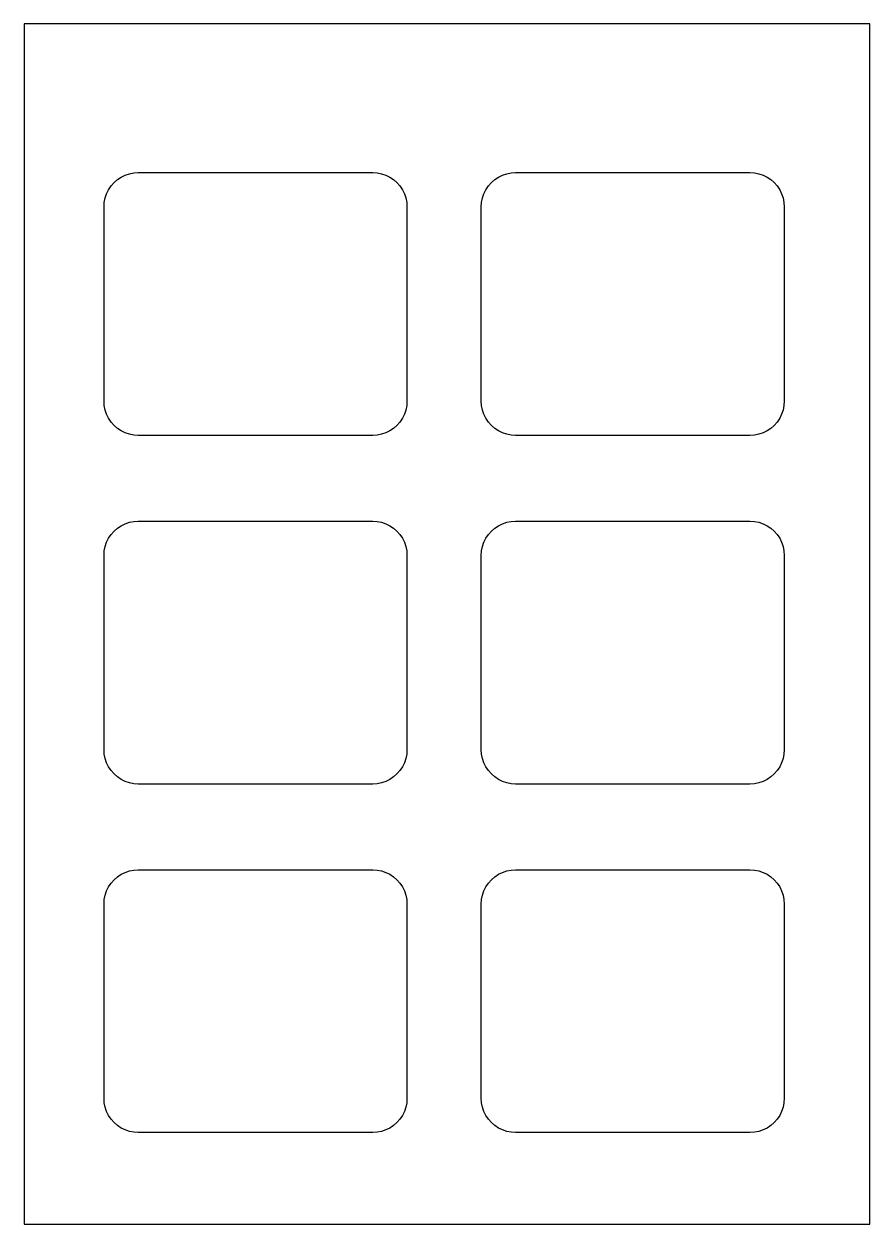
# Model space of a CAD drawing. Header units: millimetres. Extents: x 18 to 166, y 37 to 247.
import ezdxf

# ---------------------------------------------------------------- set-up
doc = ezdxf.new("R2010")
doc.units = ezdxf.units.MM
doc.layers.add('CUT', color=1, linetype='Continuous')
doc.layers.add('KISS_CUT', color=30, linetype='Continuous')

msp = doc.modelspace()

# ---------------------------------------------------------------- linework, layer by layer
at = {"layer": 'CUT'}
msp.add_lwpolyline([(166, 37), (166, 247), (18, 247), (18, 37), (166, 37)], close=True, dxfattribs=at)
at = {"layer": 'KISS_CUT'}
for points in [[(79, 175), (38, 175), (37.22, 175.05), (36.45, 175.2), (35.7, 175.46), (35, 175.8), (34.35, 176.24), (33.76, 176.76), (33.24, 177.35), (32.8, 178), (32.46, 178.7), (32.2, 179.45), (32.05, 180.22), (32, 181), (32, 215), (32.05, 215.78), (32.2, 216.55), (32.46, 217.3), (32.8, 218), (33.24, 218.65), (33.76, 219.24), (34.35, 219.76), (35, 220.2), (35.7, 220.54), (36.45, 220.8), (37.22, 220.95), (38, 221), (79, 221), (79.78, 220.95), (80.55, 220.8), (81.3, 220.54), (82, 220.2), (82.65, 219.76), (83.24, 219.24), (83.76, 218.65), (84.2, 218), (84.54, 217.3), (84.8, 216.55), (84.95, 215.78), (85, 215), (85, 181), (84.95, 180.22), (84.8, 179.45), (84.54, 178.7), (84.2, 178), (83.76, 177.35), (83.24, 176.76), (82.65, 176.24), (82, 175.8), (81.3, 175.46), (80.55, 175.2), (79.78, 175.05), (79, 175)], [(145, 175), (104, 175), (103.22, 175.05), (102.45, 175.2), (101.7, 175.46), (101, 175.8), (100.35, 176.24), (99.76, 176.76), (99.24, 177.35), (98.8, 178), (98.46, 178.7), (98.2, 179.45), (98.05, 180.22), (98, 181), (98, 215), (98.05, 215.78), (98.2, 216.55), (98.46, 217.3), (98.8, 218), (99.24, 218.65), (99.76, 219.24), (100.35, 219.76), (101, 220.2), (101.7, 220.54), (102.45, 220.8), (103.22, 220.95), (104, 221), (145, 221), (145.78, 220.95), (146.55, 220.8), (147.3, 220.54), (148, 220.2), (148.65, 219.76), (149.24, 219.24), (149.76, 218.65), (150.2, 218), (150.54, 217.3), (150.8, 216.55), (150.95, 215.78), (151, 215), (151, 181), (150.95, 180.22), (150.8, 179.45), (150.54, 178.7), (150.2, 178), (149.76, 177.35), (149.24, 176.76), (148.65, 176.24), (148, 175.8), (147.3, 175.46), (146.55, 175.2), (145.78, 175.05), (145, 175)], [(79, 114), (38, 114), (37.22, 114.05), (36.45, 114.2), (35.7, 114.46), (35, 114.8), (34.35, 115.24), (33.76, 115.76), (33.24, 116.35), (32.8, 117), (32.46, 117.7), (32.2, 118.45), (32.05, 119.22), (32, 120), (32, 154), (32.05, 154.78), (32.2, 155.55), (32.46, 156.3), (32.8, 157), (33.24, 157.65), (33.76, 158.24), (34.35, 158.76), (35, 159.2), (35.7, 159.54), (36.45, 159.8), (37.22, 159.95), (38, 160), (79, 160), (79.78, 159.95), (80.55, 159.8), (81.3, 159.54), (82, 159.2), (82.65, 158.76), (83.24, 158.24), (83.76, 157.65), (84.2, 157), (84.54, 156.3), (84.8, 155.55), (84.95, 154.78), (85, 154), (85, 120), (84.95, 119.22), (84.8, 118.45), (84.54, 117.7), (84.2, 117), (83.76, 116.35), (83.24, 115.76), (82.65, 115.24), (82, 114.8), (81.3, 114.46), (80.55, 114.2), (79.78, 114.05), (79, 114)], [(145, 114), (104, 114), (103.22, 114.05), (102.45, 114.2), (101.7, 114.46), (101, 114.8), (100.35, 115.24), (99.76, 115.76), (99.24, 116.35), (98.8, 117), (98.46, 117.7), (98.2, 118.45), (98.05, 119.22), (98, 120), (98, 154), (98.05, 154.78), (98.2, 155.55), (98.46, 156.3), (98.8, 157), (99.24, 157.65), (99.76, 158.24), (100.35, 158.76), (101, 159.2), (101.7, 159.54), (102.45, 159.8), (103.22, 159.95), (104, 160), (145, 160), (145.78, 159.95), (146.55, 159.8), (147.3, 159.54), (148, 159.2), (148.65, 158.76), (149.24, 158.24), (149.76, 157.65), (150.2, 157), (150.54, 156.3), (150.8, 155.55), (150.95, 154.78), (151, 154), (151, 120), (150.95, 119.22), (150.8, 118.45), (150.54, 117.7), (150.2, 117), (149.76, 116.35), (149.24, 115.76), (148.65, 115.24), (148, 114.8), (147.3, 114.46), (146.55, 114.2), (145.78, 114.05), (145, 114)], [(79, 53), (38, 53), (37.22, 53.05), (36.45, 53.2), (35.7, 53.46), (35, 53.8), (34.35, 54.24), (33.76, 54.76), (33.24, 55.35), (32.8, 56), (32.46, 56.7), (32.2, 57.45), (32.05, 58.22), (32, 59), (32, 93), (32.05, 93.78), (32.2, 94.55), (32.46, 95.3), (32.8, 96), (33.24, 96.65), (33.76, 97.24), (34.35, 97.76), (35, 98.2), (35.7, 98.54), (36.45, 98.8), (37.22, 98.95), (38, 99), (79, 99), (79.78, 98.95), (80.55, 98.8), (81.3, 98.54), (82, 98.2), (82.65, 97.76), (83.24, 97.24), (83.76, 96.65), (84.2, 96), (84.54, 95.3), (84.8, 94.55), (84.95, 93.78), (85, 93), (85, 59), (84.95, 58.22), (84.8, 57.45), (84.54, 56.7), (84.2, 56), (83.76, 55.35), (83.24, 54.76), (82.65, 54.24), (82, 53.8), (81.3, 53.46), (80.55, 53.2), (79.78, 53.05), (79, 53)], [(145, 53), (104, 53), (103.22, 53.05), (102.45, 53.2), (101.7, 53.46), (101, 53.8), (100.35, 54.24), (99.76, 54.76), (99.24, 55.35), (98.8, 56), (98.46, 56.7), (98.2, 57.45), (98.05, 58.22), (98, 59), (98, 93), (98.05, 93.78), (98.2, 94.55), (98.46, 95.3), (98.8, 96), (99.24, 96.65), (99.76, 97.24), (100.35, 97.76), (101, 98.2), (101.7, 98.54), (102.45, 98.8), (103.22, 98.95), (104, 99), (145, 99), (145.78, 98.95), (146.55, 98.8), (147.3, 98.54), (148, 98.2), (148.65, 97.76), (149.24, 97.24), (149.76, 96.65), (150.2, 96), (150.54, 95.3), (150.8, 94.55), (150.95, 93.78), (151, 93), (151, 59), (150.95, 58.22), (150.8, 57.45), (150.54, 56.7), (150.2, 56), (149.76, 55.35), (149.24, 54.76), (148.65, 54.24), (148, 53.8), (147.3, 53.46), (146.55, 53.2), (145.78, 53.05), (145, 53)]]:
    msp.add_lwpolyline(points, dxfattribs=at)

doc.saveas('drawing.dxf')
